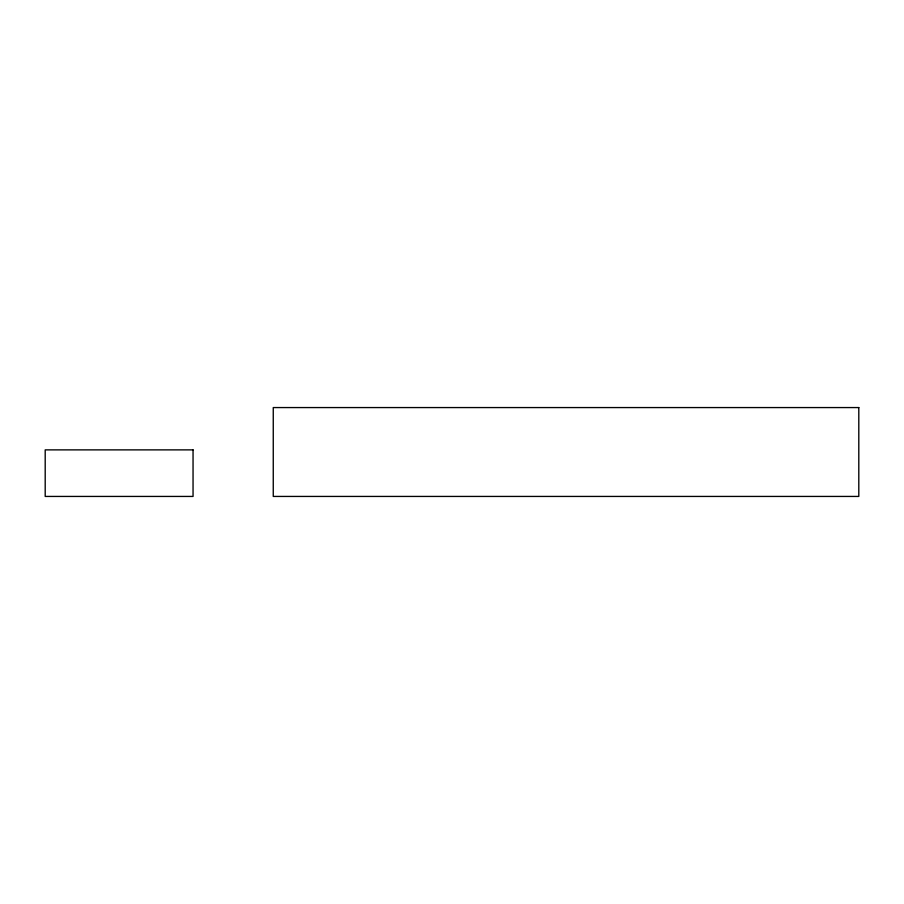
<?xml version="1.0" encoding="UTF-8"?>
<svg xmlns="http://www.w3.org/2000/svg" width="904" height="904" viewBox="0 0 904 904"><rect width="100%" height="100%" fill="white"/><g stroke="black" fill="none" stroke-linecap="round" stroke-linejoin="round"><path stroke-width="1.36" d="M858.8 407.568L273.257 407.568L273.257 496.432L858.8 496.432L858.8 407.568M193.049 449.876L45.2 449.876L45.2 496.432L193.049 496.432L193.049 449.876"/></g></svg>
